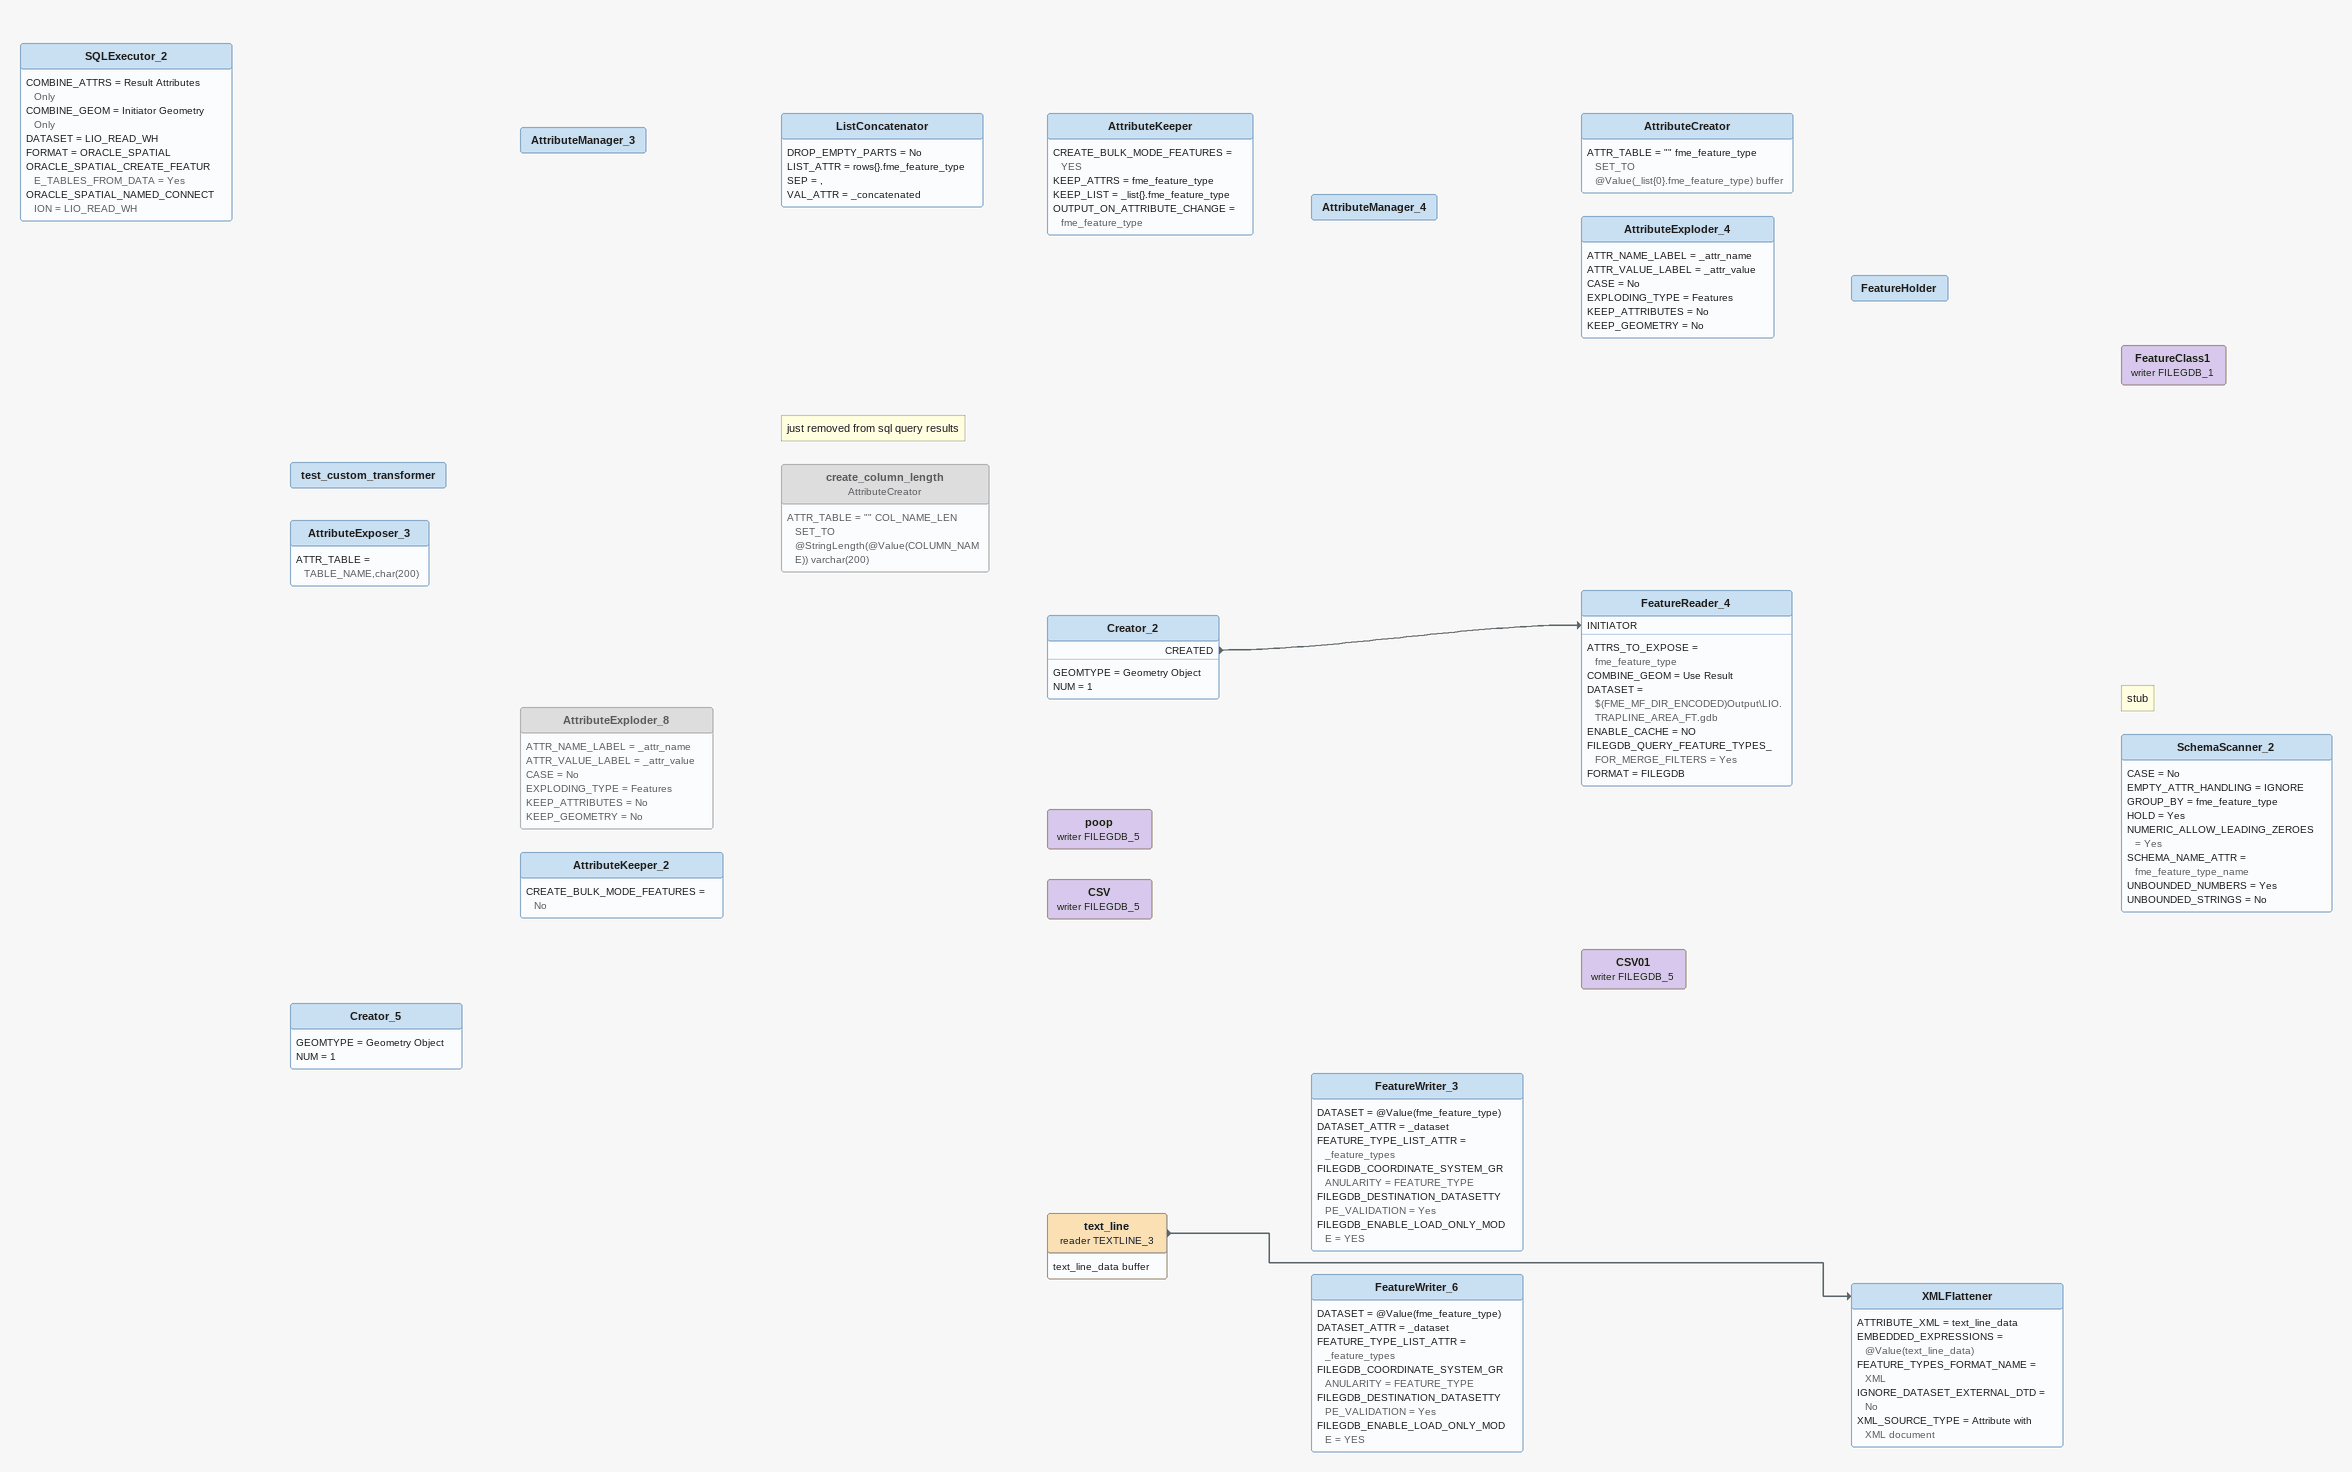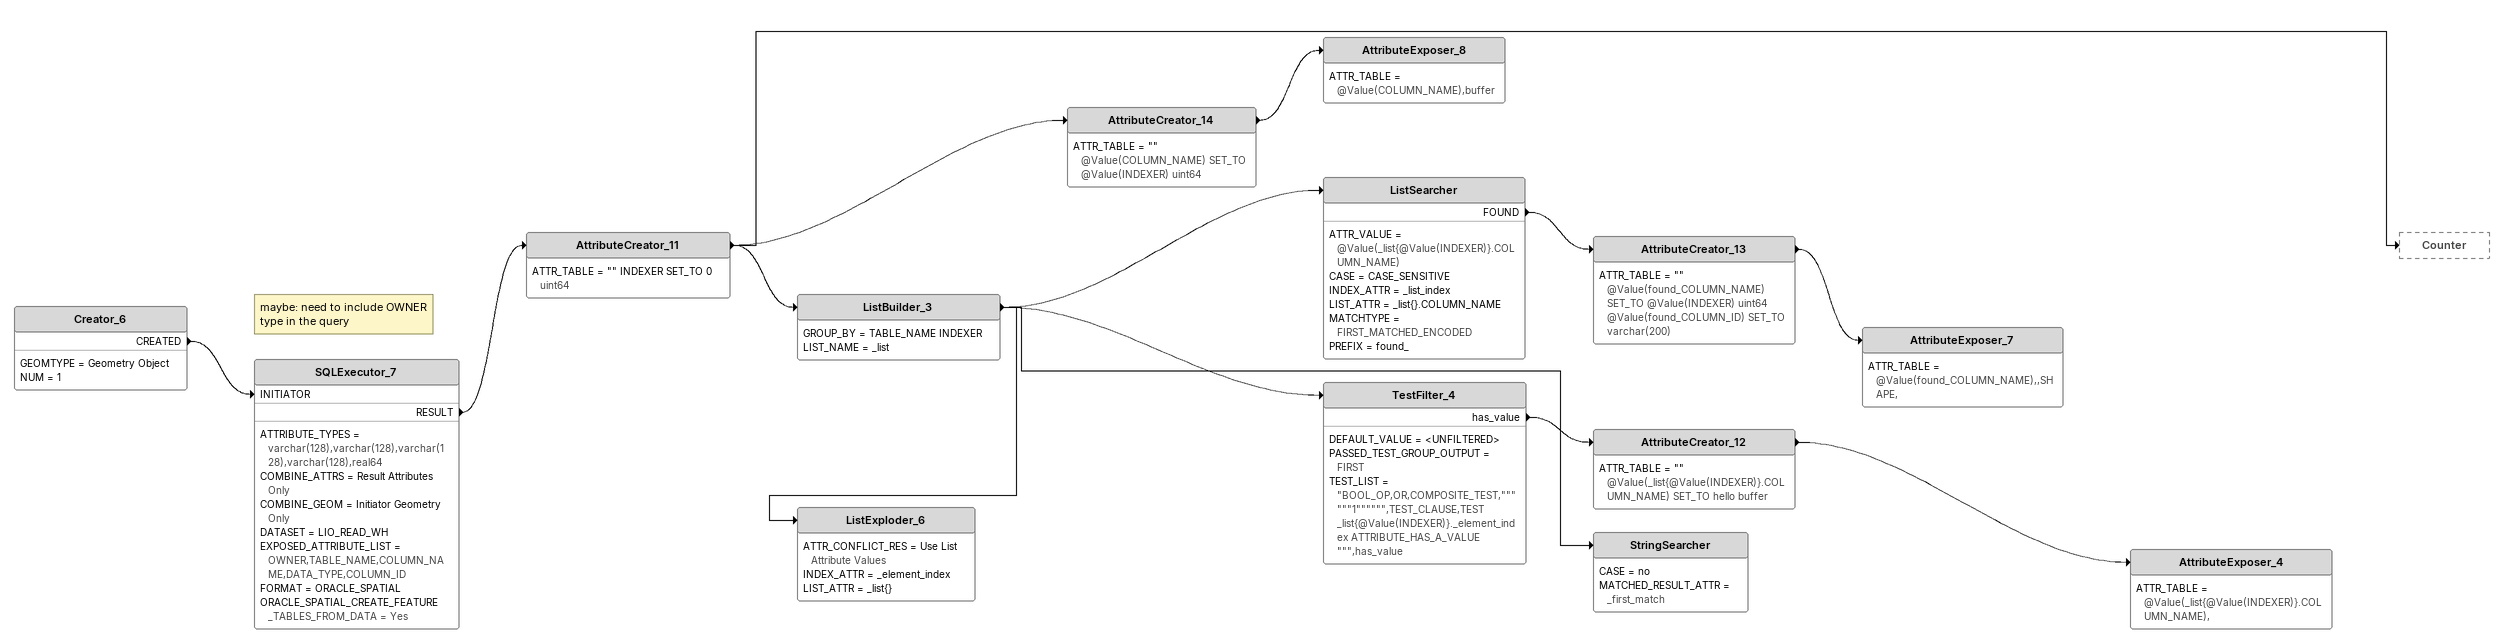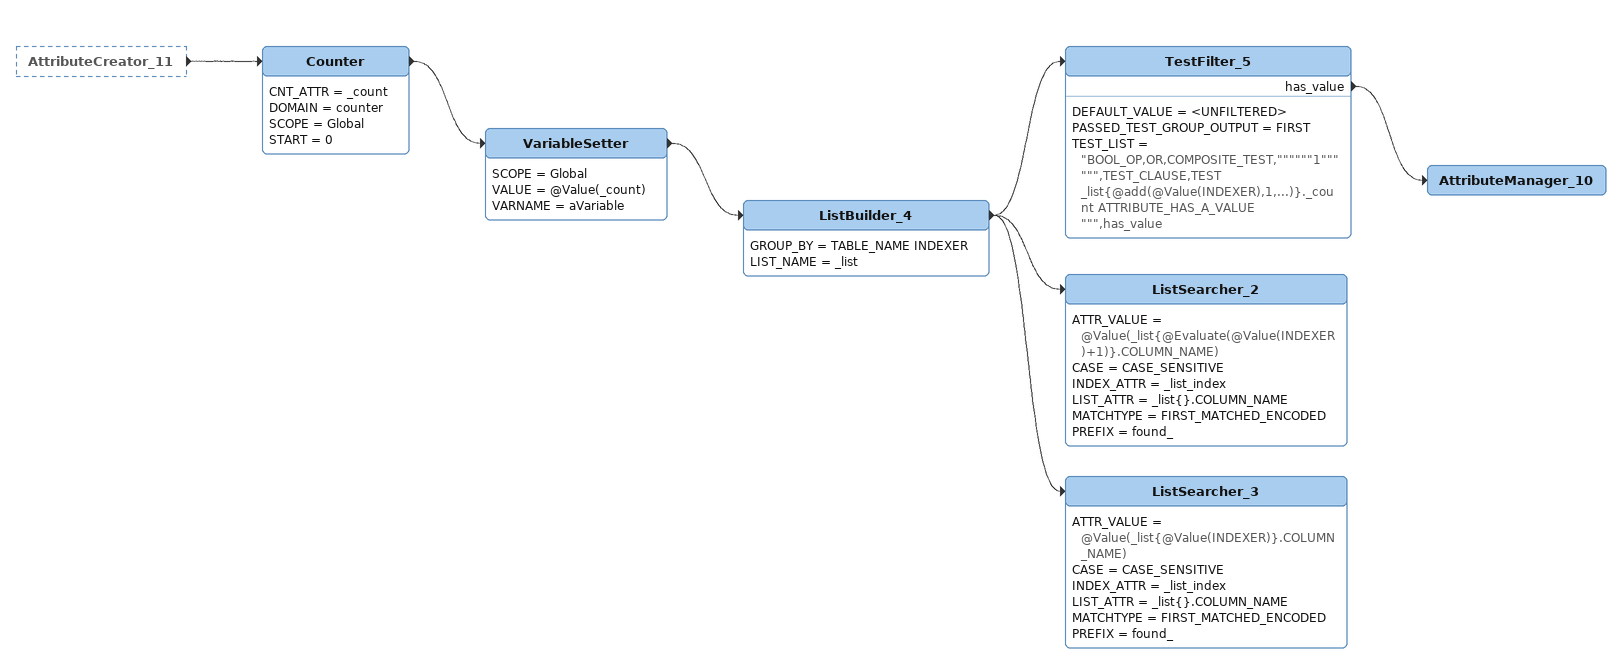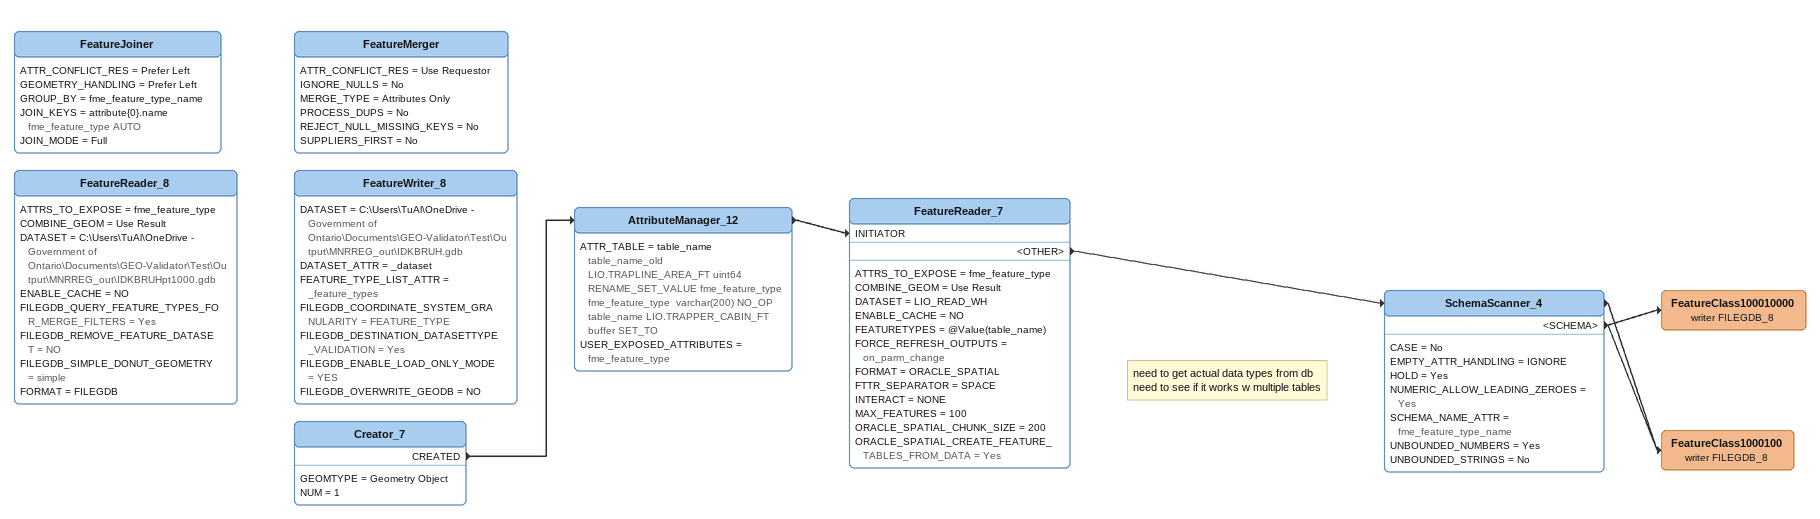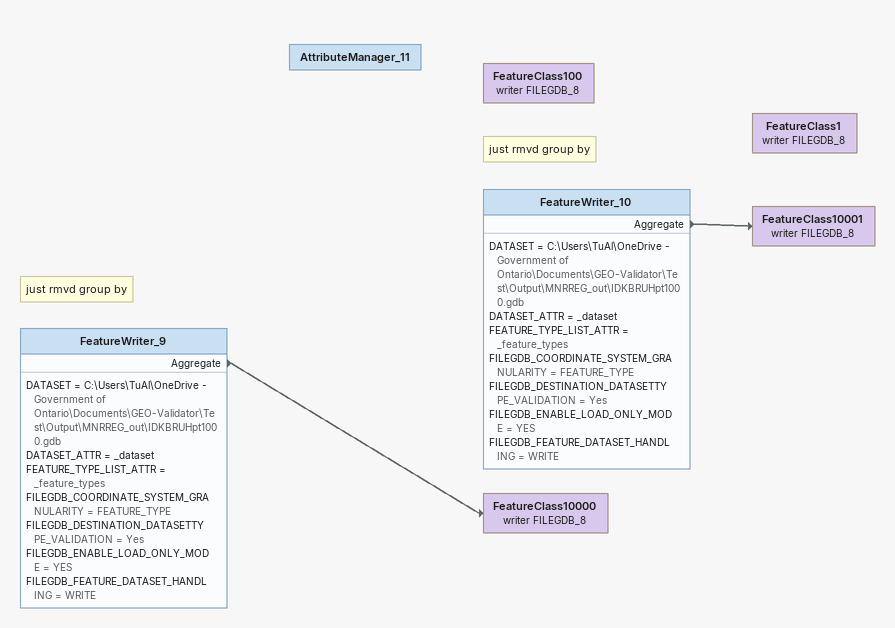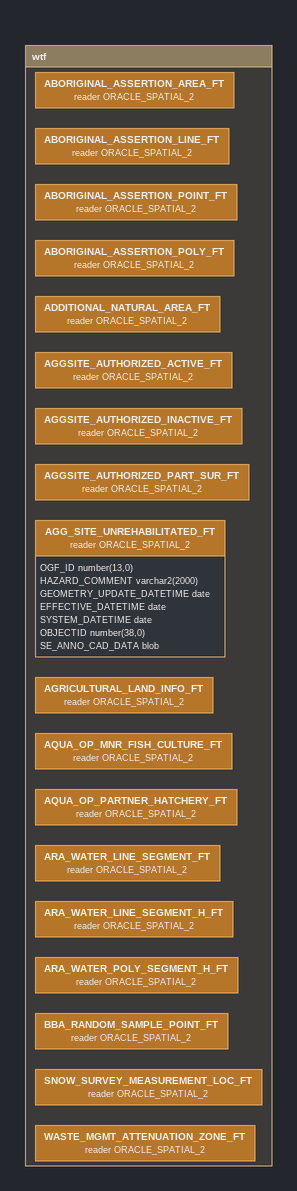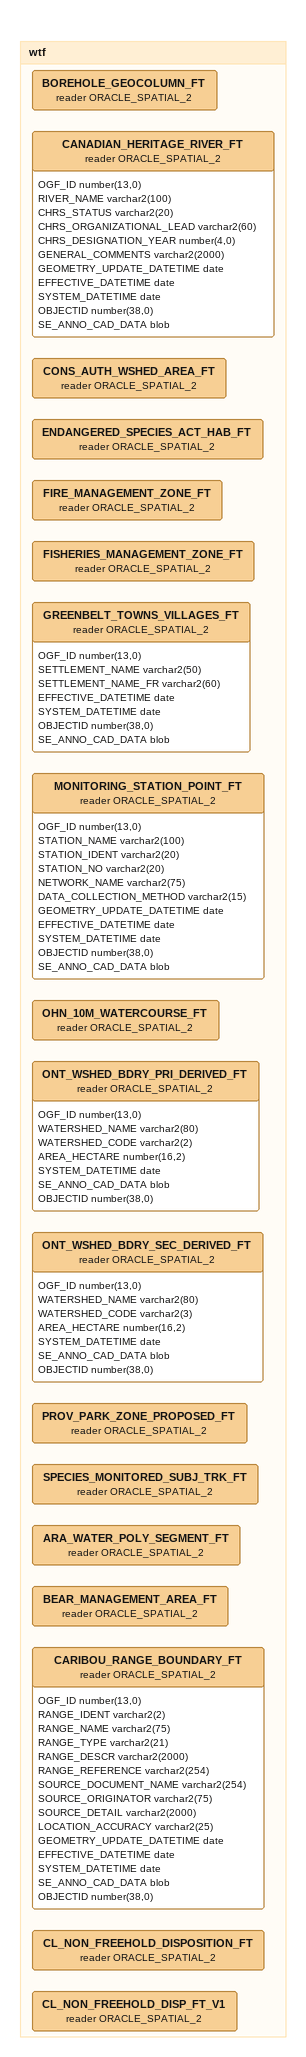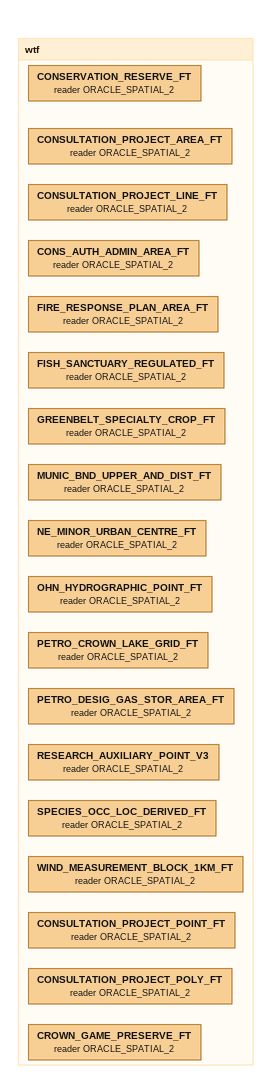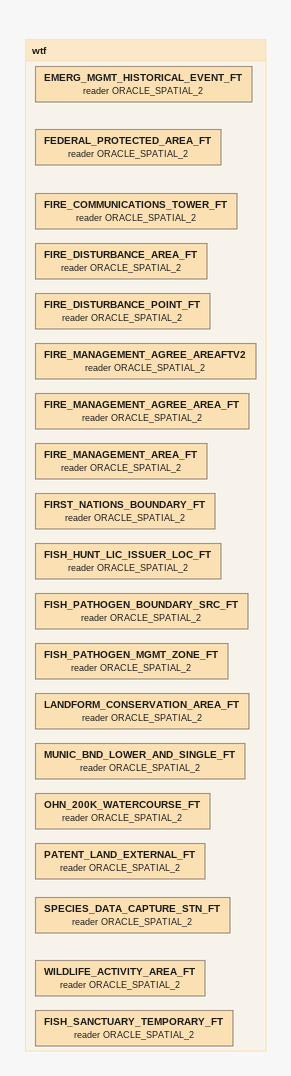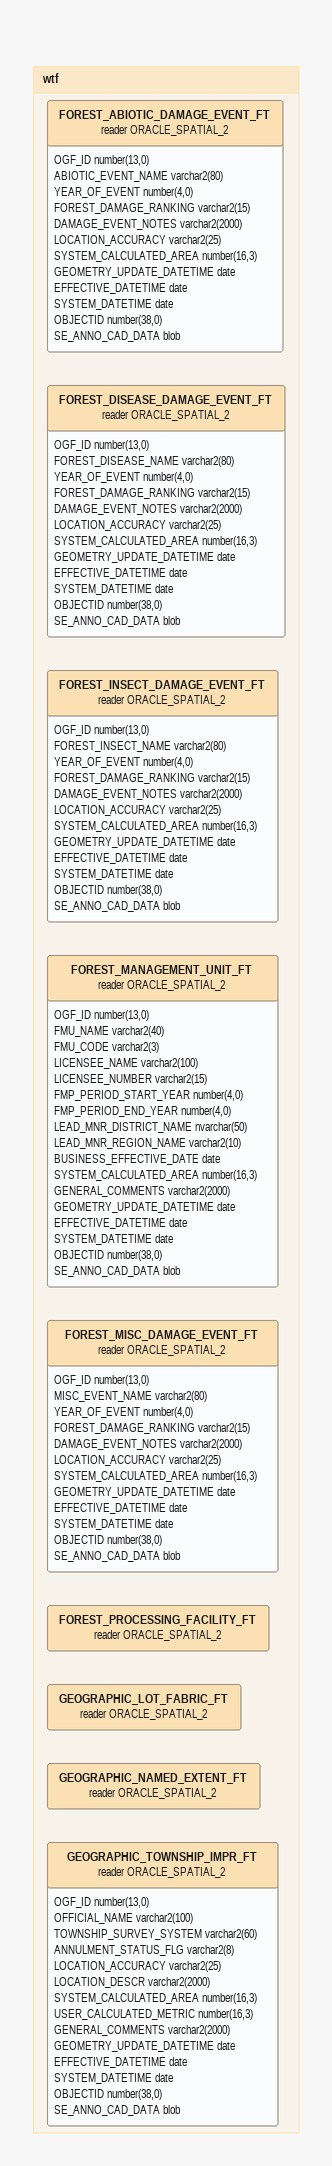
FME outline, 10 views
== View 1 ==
SQLExecutor_2
    COMBINE_ATTRS = Result Attributes Only
    COMBINE_GEOM = Initiator Geometry Only
    DATASET = LIO_READ_WH
    FORMAT = ORACLE_SPATIAL
    ORACLE_SPATIAL_CREATE_FEATURE_TABLES_FROM_DATA = Yes
    ORACLE_SPATIAL_NAMED_CONNECTION = LIO_READ_WH
Creator_5
    GEOMTYPE = Geometry Object
    NUM = 1
test_custom_transformer
AttributeExposer_3
    ATTR_TABLE = TABLE_NAME,char(200)
AttributeManager_3
AttributeExploder_8 [off]
    ATTR_NAME_LABEL = _attr_name
    ATTR_VALUE_LABEL = _attr_value
    CASE = No
    EXPLODING_TYPE = Features
    KEEP_ATTRIBUTES = No
    KEEP_GEOMETRY = No
AttributeKeeper_2
    CREATE_BULK_MODE_FEATURES = No
Note: just removed from sql query results
create_column_length: AttributeCreator [off]
    ATTR_TABLE = "" COL_NAME_LEN SET_TO @StringLength(@Value(COLUMN_NAME)) varchar(200)
ListConcatenator
    DROP_EMPTY_PARTS = No
    LIST_ATTR = rows{}.fme_feature_type
    SEP = ,
    VAL_ATTR = _concatenated
AttributeKeeper
    CREATE_BULK_MODE_FEATURES = YES
    KEEP_ATTRS = fme_feature_type
    KEEP_LIST = _list{}.fme_feature_type
    OUTPUT_ON_ATTRIBUTE_CHANGE = fme_feature_type
Creator_2
    GEOMTYPE = Geometry Object
    NUM = 1
    CREATED -> FeatureReader_4 [INITIATOR]
FeatureReader_4
    ATTRS_TO_EXPOSE = fme_feature_type
    COMBINE_GEOM = Use Result
    DATASET = $(FME_MF_DIR_ENCODED)Output\LIO.TRAPLINE_AREA_FT.gdb
    ENABLE_CACHE = NO
    FILEGDB_QUERY_FEATURE_TYPES_FOR_MERGE_FILTERS = Yes
    FORMAT = FILEGDB
poop (writer FILEGDB_5)
CSV (writer FILEGDB_5)
text_line (reader TEXTLINE_3)
    attributes: text_line_data buffer
    -> XMLFlattener
XMLFlattener
    ATTRIBUTE_XML = text_line_data
    EMBEDDED_EXPRESSIONS = @Value(text_line_data)
    FEATURE_TYPES_FORMAT_NAME = XML
    IGNORE_DATASET_EXTERNAL_DTD = No
    XML_SOURCE_TYPE = Attribute with XML document
AttributeManager_4
FeatureWriter_3
    DATASET = @Value(fme_feature_type)
    DATASET_ATTR = _dataset
    FEATURE_TYPE_LIST_ATTR = _feature_types
    FILEGDB_COORDINATE_SYSTEM_GRANULARITY = FEATURE_TYPE
    FILEGDB_DESTINATION_DATASETTYPE_VALIDATION = Yes
    FILEGDB_ENABLE_LOAD_ONLY_MODE = YES
AttributeCreator
    ATTR_TABLE = "" fme_feature_type SET_TO @Value(_list{0}.fme_feature_type) buffer
CSV01 (writer FILEGDB_5)
FeatureWriter_6
    DATASET = @Value(fme_feature_type)
    DATASET_ATTR = _dataset
    FEATURE_TYPE_LIST_ATTR = _feature_types
    FILEGDB_COORDINATE_SYSTEM_GRANULARITY = FEATURE_TYPE
    FILEGDB_DESTINATION_DATASETTYPE_VALIDATION = Yes
    FILEGDB_ENABLE_LOAD_ONLY_MODE = YES
AttributeExploder_4
    ATTR_NAME_LABEL = _attr_name
    ATTR_VALUE_LABEL = _attr_value
    CASE = No
    EXPLODING_TYPE = Features
    KEEP_ATTRIBUTES = No
    KEEP_GEOMETRY = No
FeatureHolder
FeatureClass1 (writer FILEGDB_1)
Note: stub
SchemaScanner_2
    CASE = No
    EMPTY_ATTR_HANDLING = IGNORE
    GROUP_BY = fme_feature_type
    HOLD = Yes
    NUMERIC_ALLOW_LEADING_ZEROES = Yes
    SCHEMA_NAME_ATTR = fme_feature_type_name
    UNBOUNDED_NUMBERS = Yes
    UNBOUNDED_STRINGS = No

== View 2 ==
Creator_6
    GEOMTYPE = Geometry Object
    NUM = 1
    CREATED -> SQLExecutor_7 [INITIATOR]
Note: maybe: need to include OWNER type in the query
SQLExecutor_7
    ATTRIBUTE_TYPES = varchar(128),varchar(128),varchar(128),varchar(128),real64
    COMBINE_ATTRS = Result Attributes Only
    COMBINE_GEOM = Initiator Geometry Only
    DATASET = LIO_READ_WH
    EXPOSED_ATTRIBUTE_LIST = OWNER,TABLE_NAME,COLUMN_NAME,DATA_TYPE,COLUMN_ID
    FORMAT = ORACLE_SPATIAL
    ORACLE_SPATIAL_CREATE_FEATURE_TABLES_FROM_DATA = Yes
    RESULT -> AttributeCreator_11
AttributeCreator_11
    ATTR_TABLE = "" INDEXER SET_TO 0 uint64
    -> ListBuilder_3
    -> AttributeCreator_14
    -> Counter
AttributeCreator_14
    ATTR_TABLE = "" @Value(COLUMN_NAME) SET_TO @Value(INDEXER) uint64
    -> AttributeExposer_8
AttributeExposer_8
    ATTR_TABLE = @Value(COLUMN_NAME),buffer
ListBuilder_3
    GROUP_BY = TABLE_NAME INDEXER
    LIST_NAME = _list
    -> TestFilter_4
    -> ListSearcher
    -> ListExploder_6
    -> StringSearcher
ListSearcher
    ATTR_VALUE = @Value(_list{@Value(INDEXER)}.COLUMN_NAME)
    CASE = CASE_SENSITIVE
    INDEX_ATTR = _list_index
    LIST_ATTR = _list{}.COLUMN_NAME
    MATCHTYPE = FIRST_MATCHED_ENCODED
    PREFIX = found_
    FOUND -> AttributeCreator_13
AttributeCreator_13
    ATTR_TABLE = "" @Value(found_COLUMN_NAME) SET_TO @Value(INDEXER) uint64  @Value(found_COLUMN_ID) SET_TO  varchar(200)
    -> AttributeExposer_7
AttributeExposer_7
    ATTR_TABLE = @Value(found_COLUMN_NAME),,SHAPE,
TestFilter_4
    DEFAULT_VALUE = <UNFILTERED>
    PASSED_TEST_GROUP_OUTPUT = FIRST
    TEST_LIST = "BOOL_OP,OR,COMPOSITE_TEST,""""""1"""""",TEST_CLAUSE,TEST _list{@Value(INDEXER)}._element_index ATTRIBUTE_HAS_A_VALUE """,has_value
    has_value -> AttributeCreator_12
AttributeCreator_12
    ATTR_TABLE = "" @Value(_list{@Value(INDEXER)}.COLUMN_NAME) SET_TO hello buffer
    -> AttributeExposer_4
AttributeExposer_4
    ATTR_TABLE = @Value(_list{@Value(INDEXER)}.COLUMN_NAME),
StringSearcher
    CASE = no
    MATCHED_RESULT_ATTR = _first_match
ListExploder_6
    ATTR_CONFLICT_RES = Use List Attribute Values
    INDEX_ATTR = _element_index
    LIST_ATTR = _list{}

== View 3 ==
AttributeCreator_11 [outside]
    -> Counter
Counter
    CNT_ATTR = _count
    DOMAIN = counter
    SCOPE = Global
    START = 0
    -> VariableSetter
VariableSetter
    SCOPE = Global
    VALUE = @Value(_count)
    VARNAME = aVariable
    -> ListBuilder_4
ListBuilder_4
    GROUP_BY = TABLE_NAME INDEXER
    LIST_NAME = _list
    -> TestFilter_5
    -> ListSearcher_3
    -> ListSearcher_2
TestFilter_5
    DEFAULT_VALUE = <UNFILTERED>
    PASSED_TEST_GROUP_OUTPUT = FIRST
    TEST_LIST = "BOOL_OP,OR,COMPOSITE_TEST,""""""1"""""",TEST_CLAUSE,TEST _list{@add(@Value(INDEXER),1,...)}._count ATTRIBUTE_HAS_A_VALUE """,has_value
    has_value -> AttributeManager_10
AttributeManager_10
ListSearcher_2
    ATTR_VALUE = @Value(_list{@Evaluate(@Value(INDEXER)+1)}.COLUMN_NAME)
    CASE = CASE_SENSITIVE
    INDEX_ATTR = _list_index
    LIST_ATTR = _list{}.COLUMN_NAME
    MATCHTYPE = FIRST_MATCHED_ENCODED
    PREFIX = found_
ListSearcher_3
    ATTR_VALUE = @Value(_list{@Value(INDEXER)}.COLUMN_NAME)
    CASE = CASE_SENSITIVE
    INDEX_ATTR = _list_index
    LIST_ATTR = _list{}.COLUMN_NAME
    MATCHTYPE = FIRST_MATCHED_ENCODED
    PREFIX = found_

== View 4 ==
FeatureJoiner
    ATTR_CONFLICT_RES = Prefer Left
    GEOMETRY_HANDLING = Prefer Left
    GROUP_BY = fme_feature_type_name
    JOIN_KEYS = attribute{0}.name fme_feature_type AUTO
    JOIN_MODE = Full
FeatureReader_8
    ATTRS_TO_EXPOSE = fme_feature_type
    COMBINE_GEOM = Use Result
    DATASET = C:\Users\TuAl\OneDrive - Government of Ontario\Documents\GEO-Validator\Test\Output\MNRREG_out\IDKBRUHpt1000.gdb
    ENABLE_CACHE = NO
    FILEGDB_QUERY_FEATURE_TYPES_FOR_MERGE_FILTERS = Yes
    FILEGDB_REMOVE_FEATURE_DATASET = NO
    FILEGDB_SIMPLE_DONUT_GEOMETRY = simple
    FORMAT = FILEGDB
FeatureMerger
    ATTR_CONFLICT_RES = Use Requestor
    IGNORE_NULLS = No
    MERGE_TYPE = Attributes Only
    PROCESS_DUPS = No
    REJECT_NULL_MISSING_KEYS = No
    SUPPLIERS_FIRST = No
FeatureWriter_8
    DATASET = C:\Users\TuAl\OneDrive - Government of Ontario\Documents\GEO-Validator\Test\Output\MNRREG_out\IDKBRUH.gdb
    DATASET_ATTR = _dataset
    FEATURE_TYPE_LIST_ATTR = _feature_types
    FILEGDB_COORDINATE_SYSTEM_GRANULARITY = FEATURE_TYPE
    FILEGDB_DESTINATION_DATASETTYPE_VALIDATION = Yes
    FILEGDB_ENABLE_LOAD_ONLY_MODE = YES
    FILEGDB_OVERWRITE_GEODB = NO
Creator_7
    GEOMTYPE = Geometry Object
    NUM = 1
    CREATED -> AttributeManager_12
AttributeManager_12
    ATTR_TABLE = table_name table_name_old LIO.TRAPLINE_AREA_FT uint64 RENAME_SET_VALUE fme_feature_type fme_feature_type  varchar(200) NO_OP  table_name LIO.TRAPPER_CABIN_FT buffer SET_TO
    USER_EXPOSED_ATTRIBUTES = fme_feature_type
    -> FeatureReader_7 [INITIATOR]
FeatureReader_7
    ATTRS_TO_EXPOSE = fme_feature_type
    COMBINE_GEOM = Use Result
    DATASET = LIO_READ_WH
    ENABLE_CACHE = NO
    FEATURETYPES = @Value(table_name)
    FORCE_REFRESH_OUTPUTS = on_parm_change
    FORMAT = ORACLE_SPATIAL
    FTTR_SEPARATOR = SPACE
    INTERACT = NONE
    MAX_FEATURES = 100
    ORACLE_SPATIAL_CHUNK_SIZE = 200
    ORACLE_SPATIAL_CREATE_FEATURE_TABLES_FROM_DATA = Yes
    <OTHER> -> SchemaScanner_4
Note: need to get actual data types from db / need to see if it works w multiple tables
SchemaScanner_4
    CASE = No
    EMPTY_ATTR_HANDLING = IGNORE
    HOLD = Yes
    NUMERIC_ALLOW_LEADING_ZEROES = Yes
    SCHEMA_NAME_ATTR = fme_feature_type_name
    UNBOUNDED_NUMBERS = Yes
    UNBOUNDED_STRINGS = No
    -> FeatureClass1000100 (writer FILEGDB_8)
    <SCHEMA> -> FeatureClass1000100 (writer FILEGDB_8)
    <SCHEMA> -> FeatureClass100010000 (writer FILEGDB_8)
FeatureClass100010000 (writer FILEGDB_8)
FeatureClass1000100 (writer FILEGDB_8)

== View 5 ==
Note: just rmvd group by
FeatureWriter_9
    DATASET = C:\Users\TuAl\OneDrive - Government of Ontario\Documents\GEO-Validator\Test\Output\MNRREG_out\IDKBRUHpt1000.gdb
    DATASET_ATTR = _dataset
    FEATURE_TYPE_LIST_ATTR = _feature_types
    FILEGDB_COORDINATE_SYSTEM_GRANULARITY = FEATURE_TYPE
    FILEGDB_DESTINATION_DATASETTYPE_VALIDATION = Yes
    FILEGDB_ENABLE_LOAD_ONLY_MODE = YES
    FILEGDB_FEATURE_DATASET_HANDLING = WRITE
    Aggregate -> FeatureClass10000 (writer FILEGDB_8)
FeatureClass10000 (writer FILEGDB_8)
AttributeManager_11
FeatureClass100 (writer FILEGDB_8)
Note: just rmvd group by
FeatureWriter_10
    DATASET = C:\Users\TuAl\OneDrive - Government of Ontario\Documents\GEO-Validator\Test\Output\MNRREG_out\IDKBRUHpt1000.gdb
    DATASET_ATTR = _dataset
    FEATURE_TYPE_LIST_ATTR = _feature_types
    FILEGDB_COORDINATE_SYSTEM_GRANULARITY = FEATURE_TYPE
    FILEGDB_DESTINATION_DATASETTYPE_VALIDATION = Yes
    FILEGDB_ENABLE_LOAD_ONLY_MODE = YES
    FILEGDB_FEATURE_DATASET_HANDLING = WRITE
    Aggregate -> FeatureClass10001 (writer FILEGDB_8)
FeatureClass10001 (writer FILEGDB_8)
FeatureClass1 (writer FILEGDB_8)

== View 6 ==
Bookmark: wtf
SNOW_SURVEY_MEASUREMENT_LOC_FT (reader ORACLE_SPATIAL_2)
WASTE_MGMT_ATTENUATION_ZONE_FT (reader ORACLE_SPATIAL_2)
ABORIGINAL_ASSERTION_AREA_FT (reader ORACLE_SPATIAL_2)
ABORIGINAL_ASSERTION_LINE_FT (reader ORACLE_SPATIAL_2)
ABORIGINAL_ASSERTION_POINT_FT (reader ORACLE_SPATIAL_2)
ABORIGINAL_ASSERTION_POLY_FT (reader ORACLE_SPATIAL_2)
ADDITIONAL_NATURAL_AREA_FT (reader ORACLE_SPATIAL_2)
AGGSITE_AUTHORIZED_ACTIVE_FT (reader ORACLE_SPATIAL_2)
AGGSITE_AUTHORIZED_INACTIVE_FT (reader ORACLE_SPATIAL_2)
AGGSITE_AUTHORIZED_PART_SUR_FT (reader ORACLE_SPATIAL_2)
AGG_SITE_UNREHABILITATED_FT (reader ORACLE_SPATIAL_2)
    attributes: OGF_ID number(13,0), HAZARD_COMMENT varchar2(2000), GEOMETRY_UPDATE_DATETIME date, EFFECTIVE_DATETIME date, SYSTEM_DATETIME date, OBJECTID number(38,0), SE_ANNO_CAD_DATA blob
AGRICULTURAL_LAND_INFO_FT (reader ORACLE_SPATIAL_2)
AQUA_OP_MNR_FISH_CULTURE_FT (reader ORACLE_SPATIAL_2)
AQUA_OP_PARTNER_HATCHERY_FT (reader ORACLE_SPATIAL_2)
ARA_WATER_LINE_SEGMENT_FT (reader ORACLE_SPATIAL_2)
ARA_WATER_LINE_SEGMENT_H_FT (reader ORACLE_SPATIAL_2)
ARA_WATER_POLY_SEGMENT_H_FT (reader ORACLE_SPATIAL_2)
BBA_RANDOM_SAMPLE_POINT_FT (reader ORACLE_SPATIAL_2)

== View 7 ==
Bookmark: wtf
BOREHOLE_GEOCOLUMN_FT (reader ORACLE_SPATIAL_2)
CANADIAN_HERITAGE_RIVER_FT (reader ORACLE_SPATIAL_2)
    attributes: OGF_ID number(13,0), RIVER_NAME varchar2(100), CHRS_STATUS varchar2(20), CHRS_ORGANIZATIONAL_LEAD varchar2(60), CHRS_DESIGNATION_YEAR number(4,0), GENERAL_COMMENTS varchar2(2000), GEOMETRY_UPDATE_DATETIME date, EFFECTIVE_DATETIME date, SYSTEM_DATETIME date, OBJECTID number(38,0), SE_ANNO_CAD_DATA blob
CONS_AUTH_WSHED_AREA_FT (reader ORACLE_SPATIAL_2)
ENDANGERED_SPECIES_ACT_HAB_FT (reader ORACLE_SPATIAL_2)
FIRE_MANAGEMENT_ZONE_FT (reader ORACLE_SPATIAL_2)
FISHERIES_MANAGEMENT_ZONE_FT (reader ORACLE_SPATIAL_2)
GREENBELT_TOWNS_VILLAGES_FT (reader ORACLE_SPATIAL_2)
    attributes: OGF_ID number(13,0), SETTLEMENT_NAME varchar2(50), SETTLEMENT_NAME_FR varchar2(60), EFFECTIVE_DATETIME date, SYSTEM_DATETIME date, OBJECTID number(38,0), SE_ANNO_CAD_DATA blob
MONITORING_STATION_POINT_FT (reader ORACLE_SPATIAL_2)
    attributes: OGF_ID number(13,0), STATION_NAME varchar2(100), STATION_IDENT varchar2(20), STATION_NO varchar2(20), NETWORK_NAME varchar2(75), DATA_COLLECTION_METHOD varchar2(15), GEOMETRY_UPDATE_DATETIME date, EFFECTIVE_DATETIME date, SYSTEM_DATETIME date, OBJECTID number(38,0), SE_ANNO_CAD_DATA blob
OHN_10M_WATERCOURSE_FT (reader ORACLE_SPATIAL_2)
ONT_WSHED_BDRY_PRI_DERIVED_FT (reader ORACLE_SPATIAL_2)
    attributes: OGF_ID number(13,0), WATERSHED_NAME varchar2(80), WATERSHED_CODE varchar2(2), AREA_HECTARE number(16,2), SYSTEM_DATETIME date, SE_ANNO_CAD_DATA blob, OBJECTID number(38,0)
ONT_WSHED_BDRY_SEC_DERIVED_FT (reader ORACLE_SPATIAL_2)
    attributes: OGF_ID number(13,0), WATERSHED_NAME varchar2(80), WATERSHED_CODE varchar2(3), AREA_HECTARE number(16,2), SYSTEM_DATETIME date, SE_ANNO_CAD_DATA blob, OBJECTID number(38,0)
PROV_PARK_ZONE_PROPOSED_FT (reader ORACLE_SPATIAL_2)
SPECIES_MONITORED_SUBJ_TRK_FT (reader ORACLE_SPATIAL_2)
ARA_WATER_POLY_SEGMENT_FT (reader ORACLE_SPATIAL_2)
BEAR_MANAGEMENT_AREA_FT (reader ORACLE_SPATIAL_2)
CARIBOU_RANGE_BOUNDARY_FT (reader ORACLE_SPATIAL_2)
    attributes: OGF_ID number(13,0), RANGE_IDENT varchar2(2), RANGE_NAME varchar2(75), RANGE_TYPE varchar2(21), RANGE_DESCR varchar2(2000), RANGE_REFERENCE varchar2(254), SOURCE_DOCUMENT_NAME varchar2(254), SOURCE_ORIGINATOR varchar2(75), SOURCE_DETAIL varchar2(2000), LOCATION_ACCURACY varchar2(25), GEOMETRY_UPDATE_DATETIME date, EFFECTIVE_DATETIME date, SYSTEM_DATETIME date, SE_ANNO_CAD_DATA blob, OBJECTID number(38,0)
CL_NON_FREEHOLD_DISPOSITION_FT (reader ORACLE_SPATIAL_2)
CL_NON_FREEHOLD_DISP_FT_V1 (reader ORACLE_SPATIAL_2)

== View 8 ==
Bookmark: wtf
CONSERVATION_RESERVE_FT (reader ORACLE_SPATIAL_2)
CONSULTATION_PROJECT_AREA_FT (reader ORACLE_SPATIAL_2)
CONSULTATION_PROJECT_LINE_FT (reader ORACLE_SPATIAL_2)
CONS_AUTH_ADMIN_AREA_FT (reader ORACLE_SPATIAL_2)
FIRE_RESPONSE_PLAN_AREA_FT (reader ORACLE_SPATIAL_2)
FISH_SANCTUARY_REGULATED_FT (reader ORACLE_SPATIAL_2)
GREENBELT_SPECIALTY_CROP_FT (reader ORACLE_SPATIAL_2)
MUNIC_BND_UPPER_AND_DIST_FT (reader ORACLE_SPATIAL_2)
NE_MINOR_URBAN_CENTRE_FT (reader ORACLE_SPATIAL_2)
OHN_HYDROGRAPHIC_POINT_FT (reader ORACLE_SPATIAL_2)
PETRO_CROWN_LAKE_GRID_FT (reader ORACLE_SPATIAL_2)
PETRO_DESIG_GAS_STOR_AREA_FT (reader ORACLE_SPATIAL_2)
RESEARCH_AUXILIARY_POINT_V3 (reader ORACLE_SPATIAL_2)
SPECIES_OCC_LOC_DERIVED_FT (reader ORACLE_SPATIAL_2)
WIND_MEASUREMENT_BLOCK_1KM_FT (reader ORACLE_SPATIAL_2)
CONSULTATION_PROJECT_POINT_FT (reader ORACLE_SPATIAL_2)
CONSULTATION_PROJECT_POLY_FT (reader ORACLE_SPATIAL_2)
CROWN_GAME_PRESERVE_FT (reader ORACLE_SPATIAL_2)

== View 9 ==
Bookmark: wtf
EMERG_MGMT_HISTORICAL_EVENT_FT (reader ORACLE_SPATIAL_2)
FEDERAL_PROTECTED_AREA_FT (reader ORACLE_SPATIAL_2)
FIRE_COMMUNICATIONS_TOWER_FT (reader ORACLE_SPATIAL_2)
FIRE_DISTURBANCE_AREA_FT (reader ORACLE_SPATIAL_2)
FIRE_DISTURBANCE_POINT_FT (reader ORACLE_SPATIAL_2)
FIRE_MANAGEMENT_AGREE_AREAFTV2 (reader ORACLE_SPATIAL_2)
FIRE_MANAGEMENT_AGREE_AREA_FT (reader ORACLE_SPATIAL_2)
FIRE_MANAGEMENT_AREA_FT (reader ORACLE_SPATIAL_2)
FIRST_NATIONS_BOUNDARY_FT (reader ORACLE_SPATIAL_2)
FISH_HUNT_LIC_ISSUER_LOC_FT (reader ORACLE_SPATIAL_2)
FISH_PATHOGEN_BOUNDARY_SRC_FT (reader ORACLE_SPATIAL_2)
FISH_PATHOGEN_MGMT_ZONE_FT (reader ORACLE_SPATIAL_2)
LANDFORM_CONSERVATION_AREA_FT (reader ORACLE_SPATIAL_2)
MUNIC_BND_LOWER_AND_SINGLE_FT (reader ORACLE_SPATIAL_2)
OHN_200K_WATERCOURSE_FT (reader ORACLE_SPATIAL_2)
PATENT_LAND_EXTERNAL_FT (reader ORACLE_SPATIAL_2)
SPECIES_DATA_CAPTURE_STN_FT (reader ORACLE_SPATIAL_2)
WILDLIFE_ACTIVITY_AREA_FT (reader ORACLE_SPATIAL_2)
FISH_SANCTUARY_TEMPORARY_FT (reader ORACLE_SPATIAL_2)

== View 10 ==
Bookmark: wtf
FOREST_ABIOTIC_DAMAGE_EVENT_FT (reader ORACLE_SPATIAL_2)
    attributes: OGF_ID number(13,0), ABIOTIC_EVENT_NAME varchar2(80), YEAR_OF_EVENT number(4,0), FOREST_DAMAGE_RANKING varchar2(15), DAMAGE_EVENT_NOTES varchar2(2000), LOCATION_ACCURACY varchar2(25), SYSTEM_CALCULATED_AREA number(16,3), GEOMETRY_UPDATE_DATETIME date, EFFECTIVE_DATETIME date, SYSTEM_DATETIME date, OBJECTID number(38,0), SE_ANNO_CAD_DATA blob
FOREST_DISEASE_DAMAGE_EVENT_FT (reader ORACLE_SPATIAL_2)
    attributes: OGF_ID number(13,0), FOREST_DISEASE_NAME varchar2(80), YEAR_OF_EVENT number(4,0), FOREST_DAMAGE_RANKING varchar2(15), DAMAGE_EVENT_NOTES varchar2(2000), LOCATION_ACCURACY varchar2(25), SYSTEM_CALCULATED_AREA number(16,3), GEOMETRY_UPDATE_DATETIME date, EFFECTIVE_DATETIME date, SYSTEM_DATETIME date, OBJECTID number(38,0), SE_ANNO_CAD_DATA blob
FOREST_INSECT_DAMAGE_EVENT_FT (reader ORACLE_SPATIAL_2)
    attributes: OGF_ID number(13,0), FOREST_INSECT_NAME varchar2(80), YEAR_OF_EVENT number(4,0), FOREST_DAMAGE_RANKING varchar2(15), DAMAGE_EVENT_NOTES varchar2(2000), LOCATION_ACCURACY varchar2(25), SYSTEM_CALCULATED_AREA number(16,3), GEOMETRY_UPDATE_DATETIME date, EFFECTIVE_DATETIME date, SYSTEM_DATETIME date, OBJECTID number(38,0), SE_ANNO_CAD_DATA blob
FOREST_MANAGEMENT_UNIT_FT (reader ORACLE_SPATIAL_2)
    attributes: OGF_ID number(13,0), FMU_NAME varchar2(40), FMU_CODE varchar2(3), LICENSEE_NAME varchar2(100), LICENSEE_NUMBER varchar2(15), FMP_PERIOD_START_YEAR number(4,0), FMP_PERIOD_END_YEAR number(4,0), LEAD_MNR_DISTRICT_NAME nvarchar(50), LEAD_MNR_REGION_NAME varchar2(10), BUSINESS_EFFECTIVE_DATE date, SYSTEM_CALCULATED_AREA number(16,3), GENERAL_COMMENTS varchar2(2000), GEOMETRY_UPDATE_DATETIME date, EFFECTIVE_DATETIME date, SYSTEM_DATETIME date, OBJECTID number(38,0), SE_ANNO_CAD_DATA blob
FOREST_MISC_DAMAGE_EVENT_FT (reader ORACLE_SPATIAL_2)
    attributes: OGF_ID number(13,0), MISC_EVENT_NAME varchar2(80), YEAR_OF_EVENT number(4,0), FOREST_DAMAGE_RANKING varchar2(15), DAMAGE_EVENT_NOTES varchar2(2000), LOCATION_ACCURACY varchar2(25), SYSTEM_CALCULATED_AREA number(16,3), GEOMETRY_UPDATE_DATETIME date, EFFECTIVE_DATETIME date, SYSTEM_DATETIME date, OBJECTID number(38,0), SE_ANNO_CAD_DATA blob
FOREST_PROCESSING_FACILITY_FT (reader ORACLE_SPATIAL_2)
GEOGRAPHIC_LOT_FABRIC_FT (reader ORACLE_SPATIAL_2)
GEOGRAPHIC_NAMED_EXTENT_FT (reader ORACLE_SPATIAL_2)
GEOGRAPHIC_TOWNSHIP_IMPR_FT (reader ORACLE_SPATIAL_2)
    attributes: OGF_ID number(13,0), OFFICIAL_NAME varchar2(100), TOWNSHIP_SURVEY_SYSTEM varchar2(60), ANNULMENT_STATUS_FLG varchar2(8), LOCATION_ACCURACY varchar2(25), LOCATION_DESCR varchar2(2000), SYSTEM_CALCULATED_AREA number(16,3), USER_CALCULATED_METRIC number(16,3), GENERAL_COMMENTS varchar2(2000), GEOMETRY_UPDATE_DATETIME date, EFFECTIVE_DATETIME date, SYSTEM_DATETIME date, OBJECTID number(38,0), SE_ANNO_CAD_DATA blob
